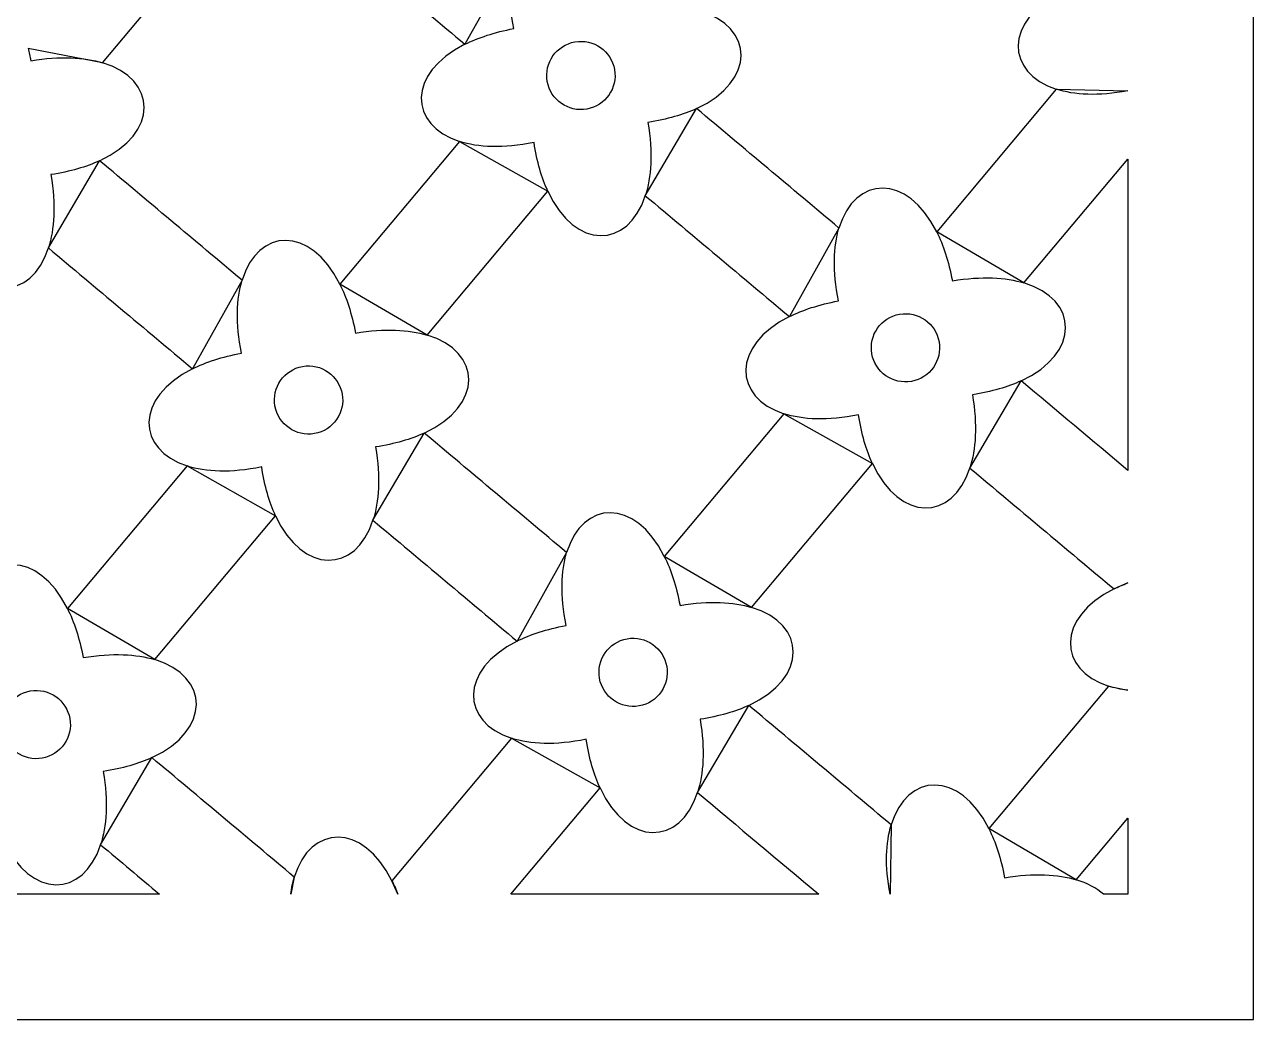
# Model space of a CAD drawing. Header units: centimetres. Extents: x -6 to 6, y -13.4 to 12.5.
# Drawn here: x 2.839 to 6.018, y -13.384 to -10.81 of the extents above; entities that cross this region are included whole.
import ezdxf

# ---------------------------------------------------------------- set-up
doc = ezdxf.new("R2010")
doc.units = ezdxf.units.CM
doc.header["$MEASUREMENT"] = 0
doc.layers.add('layer 1', color=7, linetype='Continuous')

msp = doc.modelspace()

# ---------------------------------------------------------------- linework, layer by layer
at = {"layer": 'layer 1', "color": 242}
for points, knots in [([(-6.01291, 12.507), (-6.01291, 12.507), (6.01826, 12.507), (6.01826, 12.507), (6.01826, 12.507), (6.01826, 12.507), (6.01826, -13.3845), (6.01826, -13.3845), (6.01826, -13.3845), (6.01826, -13.3845), (-6.01291, -13.3845), (-6.01291, -13.3845), (-6.01291, -13.3845), (-6.01291, -13.3845), (-6.01291, 12.507), (-6.01291, 12.507)], [0, 0, 0, 0, 0.2, 0.2, 0.2, 0.2, 0.4, 0.4, 0.4, 0.4, 0.6, 0.6, 0.6, 0.6, 1, 1, 1, 1]), ([(4.94597, -11.33681), (4.98678, -11.20138), (5.12242, -11.19373), (5.19873, -11.34651), (5.19873, -11.34651), (5.19873, -11.34651), (5.50829, -10.9776), (5.50829, -10.9776), (5.50829, -10.9776), (5.37715, -10.93518), (5.37134, -10.80169), (5.52243, -10.72622), (5.52243, -10.72622), (5.39814, -10.62192), (5.27384, -10.51762), (5.14955, -10.41333), (5.14955, -10.41333), (5.10507, -10.55134), (4.96823, -10.55486), (4.89735, -10.40155), (4.89735, -10.40155), (4.89735, -10.40155), (4.58478, -10.77405), (4.58478, -10.77405), (4.58478, -10.77405), (4.72712, -10.817), (4.73241, -10.95597), (4.57747, -11.0276), (4.57747, -11.0276), (4.7003, -11.13067), (4.82313, -11.23374), (4.94597, -11.33681)], [0, 0, 0, 0, 0.1111111, 0.1111111, 0.1111111, 0.1111111, 0.2222222, 0.2222222, 0.2222222, 0.2222222, 0.3333333, 0.3333333, 0.3333333, 0.3333333, 0.4444444, 0.4444444, 0.4444444, 0.4444444, 0.5555556, 0.5555556, 0.5555556, 0.5555556, 0.6666667, 0.6666667, 0.6666667, 0.6666667, 0.7777778, 0.7777778, 0.7777778, 0.7777778, 1, 1, 1, 1]), ([(3.40159, -11.47192), (3.4424, -11.3365), (3.57803, -11.32885), (3.65435, -11.48163), (3.65435, -11.48163), (3.65435, -11.48163), (3.9639, -11.11272), (3.9639, -11.11272), (3.9639, -11.11272), (3.83277, -11.0703), (3.82696, -10.93681), (3.97806, -10.86134), (3.97806, -10.86134), (3.85375, -10.75704), (3.72946, -10.65274), (3.60517, -10.54845), (3.60517, -10.54845), (3.56069, -10.68646), (3.42385, -10.68998), (3.35297, -10.53667), (3.35297, -10.53667), (3.35297, -10.53667), (3.0404, -10.90917), (3.0404, -10.90917), (3.0404, -10.90917), (3.18274, -10.95212), (3.18803, -11.09109), (3.03309, -11.16272), (3.03309, -11.16272), (3.15592, -11.26579), (3.27876, -11.36886), (3.40159, -11.47192)], [0, 0, 0, 0, 0.1111111, 0.1111111, 0.1111111, 0.1111111, 0.2222222, 0.2222222, 0.2222222, 0.2222222, 0.3333333, 0.3333333, 0.3333333, 0.3333333, 0.4444444, 0.4444444, 0.4444444, 0.4444444, 0.5555556, 0.5555556, 0.5555556, 0.5555556, 0.6666667, 0.6666667, 0.6666667, 0.6666667, 0.7777778, 0.7777778, 0.7777778, 0.7777778, 1, 1, 1, 1]), ([(4.10622, -10.63218), (4.09188, -10.67975), (4.08922, -10.74305), (4.10498, -10.82074), (4.10498, -10.82074), (4.0544, -10.83016), (4.01222, -10.84427), (3.97806, -10.86134), (3.97806, -10.86134), (3.97806, -10.86134), (4.10622, -10.63218), (4.10622, -10.63218)], [0, 0, 0, 0, 0.25, 0.25, 0.25, 0.25, 0.5, 0.5, 0.5, 0.5, 1, 1, 1, 1]), ([(3.0404, -10.90916), (2.99336, -10.89497), (2.93138, -10.89123), (2.85519, -10.90393), (2.85519, -10.90393), (2.85314, -10.8929), (2.85086, -10.88227), (2.84838, -10.87203), (2.84838, -10.87203), (2.84838, -10.87203), (3.0404, -10.90916), (3.0404, -10.90916)], [0, 0, 0, 0, 0.25, 0.25, 0.25, 0.25, 0.5, 0.5, 0.5, 0.5, 1, 1, 1, 1]), ([(4.36522, -10.92673), (4.35677, -10.87883), (4.31081, -10.84665), (4.26291, -10.8551), (4.26291, -10.8551), (4.215, -10.86355), (4.18283, -10.90951), (4.19127, -10.9574), (4.19127, -10.9574), (4.19972, -11.00531), (4.24568, -11.03749), (4.29358, -11.02904), (4.29358, -11.02904), (4.34149, -11.0206), (4.37366, -10.97464), (4.36522, -10.92673)], [0, 0, 0, 0, 0.2, 0.2, 0.2, 0.2, 0.4, 0.4, 0.4, 0.4, 0.6, 0.6, 0.6, 0.6, 1, 1, 1, 1]), ([(5.50829, -10.97759), (5.55469, -10.9926), (5.61676, -10.99623), (5.69316, -10.98181), (5.69316, -10.98181), (5.69316, -10.98181), (5.50829, -10.97759), (5.50829, -10.97759)], [0, 0, 0, 0, 0.3333333, 0.3333333, 0.3333333, 0.3333333, 1, 1, 1, 1]), ([(4.44491, -11.25308), (4.46025, -11.20551), (4.46461, -11.14199), (4.45151, -11.06339), (4.45151, -11.06339), (4.50145, -11.0559), (4.54333, -11.04337), (4.57747, -11.0276), (4.57747, -11.0276), (4.57747, -11.0276), (4.44491, -11.25308), (4.44491, -11.25308)], [0, 0, 0, 0, 0.25, 0.25, 0.25, 0.25, 0.5, 0.5, 0.5, 0.5, 1, 1, 1, 1]), ([(3.96391, -11.11271), (4.01195, -11.12825), (4.07678, -11.13159), (4.15692, -11.11534), (4.15692, -11.11534), (4.16442, -11.16527), (4.17694, -11.20716), (4.19272, -11.2413), (4.19272, -11.2413), (4.19272, -11.2413), (3.96391, -11.11271), (3.96391, -11.11271)], [0, 0, 0, 0, 0.25, 0.25, 0.25, 0.25, 0.5, 0.5, 0.5, 0.5, 1, 1, 1, 1]), ([(5.69316, -11.15855), (5.69316, -11.15855), (5.42453, -11.47868), (5.42453, -11.47868), (5.42453, -11.47868), (5.56687, -11.52163), (5.57215, -11.6606), (5.41722, -11.73223), (5.41722, -11.73223), (5.50919, -11.80941), (5.60118, -11.8866), (5.69316, -11.96378), (5.69316, -11.96378), (5.69316, -11.96378), (5.69316, -11.15855), (5.69316, -11.15855)], [0, 0, 0, 0, 0.2, 0.2, 0.2, 0.2, 0.4, 0.4, 0.4, 0.4, 0.6, 0.6, 0.6, 0.6, 1, 1, 1, 1]), ([(2.90054, -11.3882), (2.91587, -11.34064), (2.92023, -11.27711), (2.90713, -11.19851), (2.90713, -11.19851), (2.95707, -11.19102), (2.99895, -11.1785), (3.03309, -11.16272), (3.03309, -11.16272), (3.03309, -11.16272), (2.90054, -11.3882), (2.90054, -11.3882)], [0, 0, 0, 0, 0.25, 0.25, 0.25, 0.25, 0.5, 0.5, 0.5, 0.5, 1, 1, 1, 1]), ([(4.24134, -12.17656), (4.28214, -12.04113), (4.41778, -12.03348), (4.49409, -12.18626), (4.49409, -12.18626), (4.49409, -12.18626), (4.80365, -11.81735), (4.80365, -11.81735), (4.80365, -11.81735), (4.67251, -11.77493), (4.66671, -11.64144), (4.8178, -11.56597), (4.8178, -11.56597), (4.6935, -11.46167), (4.56921, -11.35737), (4.44492, -11.25308), (4.44492, -11.25308), (4.40044, -11.39109), (4.2636, -11.39461), (4.19272, -11.2413), (4.19272, -11.2413), (4.19272, -11.2413), (3.88015, -11.6138), (3.88015, -11.6138), (3.88015, -11.6138), (4.02248, -11.65675), (4.02778, -11.79572), (3.87284, -11.86735), (3.87284, -11.86735), (3.99567, -11.97041), (4.1185, -12.07349), (4.24134, -12.17656)], [0, 0, 0, 0, 0.1111111, 0.1111111, 0.1111111, 0.1111111, 0.2222222, 0.2222222, 0.2222222, 0.2222222, 0.3333333, 0.3333333, 0.3333333, 0.3333333, 0.4444444, 0.4444444, 0.4444444, 0.4444444, 0.5555556, 0.5555556, 0.5555556, 0.5555556, 0.6666667, 0.6666667, 0.6666667, 0.6666667, 0.7777778, 0.7777778, 0.7777778, 0.7777778, 1, 1, 1, 1]), ([(4.94597, -11.33681), (4.93163, -11.38439), (4.92896, -11.44768), (4.94473, -11.52538), (4.94473, -11.52538), (4.89415, -11.53479), (4.85197, -11.5489), (4.8178, -11.56597), (4.8178, -11.56597), (4.8178, -11.56597), (4.94597, -11.33681), (4.94597, -11.33681)], [0, 0, 0, 0, 0.25, 0.25, 0.25, 0.25, 0.5, 0.5, 0.5, 0.5, 1, 1, 1, 1]), ([(5.42453, -11.47868), (5.37748, -11.46448), (5.3155, -11.46074), (5.23931, -11.47344), (5.23931, -11.47344), (5.2299, -11.42285), (5.21579, -11.38068), (5.19873, -11.34651), (5.19873, -11.34651), (5.19873, -11.34651), (5.42453, -11.47868), (5.42453, -11.47868)], [0, 0, 0, 0, 0.25, 0.25, 0.25, 0.25, 0.5, 0.5, 0.5, 0.5, 1, 1, 1, 1]), ([(2.69695, -12.31167), (2.73777, -12.17625), (2.8734, -12.1686), (2.94971, -12.32138), (2.94971, -12.32138), (2.94971, -12.32138), (3.25927, -11.95247), (3.25927, -11.95247), (3.25927, -11.95247), (3.12813, -11.91005), (3.12232, -11.77656), (3.27342, -11.70109), (3.27342, -11.70109), (3.14912, -11.59679), (3.02483, -11.49249), (2.90054, -11.3882), (2.90054, -11.3882), (2.85607, -11.52621), (2.71922, -11.52973), (2.64834, -11.37642), (2.64834, -11.37642), (2.64834, -11.37642), (2.33578, -11.74892), (2.33578, -11.74892), (2.33578, -11.74892), (2.4781, -11.79187), (2.4834, -11.93084), (2.32846, -12.00248), (2.32846, -12.00248), (2.45128, -12.10553), (2.57412, -12.20861), (2.69695, -12.31167)], [0, 0, 0, 0, 0.1111111, 0.1111111, 0.1111111, 0.1111111, 0.2222222, 0.2222222, 0.2222222, 0.2222222, 0.3333333, 0.3333333, 0.3333333, 0.3333333, 0.4444444, 0.4444444, 0.4444444, 0.4444444, 0.5555556, 0.5555556, 0.5555556, 0.5555556, 0.6666667, 0.6666667, 0.6666667, 0.6666667, 0.7777778, 0.7777778, 0.7777778, 0.7777778, 1, 1, 1, 1]), ([(3.40159, -11.47192), (3.38725, -11.5195), (3.38459, -11.5828), (3.40035, -11.6605), (3.40035, -11.6605), (3.34976, -11.66991), (3.30758, -11.68402), (3.27342, -11.70109), (3.27342, -11.70109), (3.27342, -11.70109), (3.40159, -11.47192), (3.40159, -11.47192)], [0, 0, 0, 0, 0.25, 0.25, 0.25, 0.25, 0.5, 0.5, 0.5, 0.5, 1, 1, 1, 1]), ([(3.88015, -11.6138), (3.8331, -11.5996), (3.77112, -11.59585), (3.69493, -11.60856), (3.69493, -11.60856), (3.68553, -11.55797), (3.67141, -11.51579), (3.65435, -11.48163), (3.65435, -11.48163), (3.65435, -11.48163), (3.88015, -11.6138), (3.88015, -11.6138)], [0, 0, 0, 0, 0.25, 0.25, 0.25, 0.25, 0.5, 0.5, 0.5, 0.5, 1, 1, 1, 1]), ([(5.20497, -11.63136), (5.19652, -11.58346), (5.15056, -11.55129), (5.10266, -11.55973), (5.10266, -11.55973), (5.05475, -11.56818), (5.02258, -11.61414), (5.03102, -11.66204), (5.03102, -11.66204), (5.03947, -11.70994), (5.08542, -11.74212), (5.13333, -11.73368), (5.13333, -11.73368), (5.18124, -11.72523), (5.21341, -11.67927), (5.20497, -11.63136)], [0, 0, 0, 0, 0.2, 0.2, 0.2, 0.2, 0.4, 0.4, 0.4, 0.4, 0.6, 0.6, 0.6, 0.6, 1, 1, 1, 1]), ([(3.66058, -11.76648), (3.65214, -11.71858), (3.60618, -11.6864), (3.55827, -11.69485), (3.55827, -11.69485), (3.51037, -11.7033), (3.47819, -11.74926), (3.48664, -11.79715), (3.48664, -11.79715), (3.49509, -11.84506), (3.54105, -11.87724), (3.58895, -11.86879), (3.58895, -11.86879), (3.63685, -11.86035), (3.66903, -11.81439), (3.66058, -11.76648)], [0, 0, 0, 0, 0.2, 0.2, 0.2, 0.2, 0.4, 0.4, 0.4, 0.4, 0.6, 0.6, 0.6, 0.6, 1, 1, 1, 1]), ([(5.28466, -11.95771), (5.3, -11.91015), (5.30436, -11.84662), (5.29125, -11.76802), (5.29125, -11.76802), (5.3412, -11.76053), (5.38308, -11.74801), (5.41721, -11.73223), (5.41721, -11.73223), (5.41721, -11.73223), (5.28466, -11.95771), (5.28466, -11.95771)], [0, 0, 0, 0, 0.25, 0.25, 0.25, 0.25, 0.5, 0.5, 0.5, 0.5, 1, 1, 1, 1]), ([(4.80365, -11.81734), (4.8517, -11.83288), (4.91652, -11.83622), (4.99667, -11.81997), (4.99667, -11.81997), (5.00417, -11.86991), (5.01668, -11.91179), (5.03246, -11.94593), (5.03246, -11.94593), (5.03246, -11.94593), (4.80365, -11.81734), (4.80365, -11.81734)], [0, 0, 0, 0, 0.25, 0.25, 0.25, 0.25, 0.5, 0.5, 0.5, 0.5, 1, 1, 1, 1]), ([(3.74028, -12.09283), (3.75561, -12.04526), (3.75998, -11.98174), (3.74688, -11.90314), (3.74688, -11.90314), (3.79681, -11.89565), (3.83869, -11.88313), (3.87283, -11.86735), (3.87283, -11.86735), (3.87283, -11.86735), (3.74028, -12.09283), (3.74028, -12.09283)], [0, 0, 0, 0, 0.25, 0.25, 0.25, 0.25, 0.5, 0.5, 0.5, 0.5, 1, 1, 1, 1]), ([(3.25927, -11.95246), (3.30732, -11.968), (3.37215, -11.97134), (3.45229, -11.95509), (3.45229, -11.95509), (3.45978, -12.00502), (3.4723, -12.04691), (3.48809, -12.08105), (3.48809, -12.08105), (3.48809, -12.08105), (3.25927, -11.95246), (3.25927, -11.95246)], [0, 0, 0, 0, 0.25, 0.25, 0.25, 0.25, 0.5, 0.5, 0.5, 0.5, 1, 1, 1, 1]), ([(5.08108, -12.88119), (5.12189, -12.74576), (5.25752, -12.73811), (5.33384, -12.89089), (5.33384, -12.89089), (5.33384, -12.89089), (5.64339, -12.52197), (5.64339, -12.52197), (5.64339, -12.52197), (5.51226, -12.47956), (5.50645, -12.34607), (5.65755, -12.2706), (5.65755, -12.2706), (5.53324, -12.1663), (5.40896, -12.06201), (5.28467, -11.95772), (5.28467, -11.95772), (5.24019, -12.09572), (5.10335, -12.09925), (5.03246, -11.94593), (5.03246, -11.94593), (5.03246, -11.94593), (4.7199, -12.31843), (4.7199, -12.31843), (4.7199, -12.31843), (4.86223, -12.36138), (4.86753, -12.50035), (4.71259, -12.57198), (4.71259, -12.57198), (4.83541, -12.67504), (4.95825, -12.77812), (5.08108, -12.88119)], [0, 0, 0, 0, 0.1111111, 0.1111111, 0.1111111, 0.1111111, 0.2222222, 0.2222222, 0.2222222, 0.2222222, 0.3333333, 0.3333333, 0.3333333, 0.3333333, 0.4444444, 0.4444444, 0.4444444, 0.4444444, 0.5555556, 0.5555556, 0.5555556, 0.5555556, 0.6666667, 0.6666667, 0.6666667, 0.6666667, 0.7777778, 0.7777778, 0.7777778, 0.7777778, 1, 1, 1, 1]), ([(3.5367, -13.01631), (3.57752, -12.88088), (3.71315, -12.87323), (3.78946, -13.02601), (3.78946, -13.02601), (3.78946, -13.02601), (4.09902, -12.65709), (4.09902, -12.65709), (4.09902, -12.65709), (3.96788, -12.61468), (3.96207, -12.48119), (4.11317, -12.40572), (4.11317, -12.40572), (3.98887, -12.30142), (3.86458, -12.19712), (3.74028, -12.09283), (3.74028, -12.09283), (3.69581, -12.23084), (3.55896, -12.23436), (3.48809, -12.08105), (3.48809, -12.08105), (3.48809, -12.08105), (3.17552, -12.45355), (3.17552, -12.45355), (3.17552, -12.45355), (3.31785, -12.4965), (3.32314, -12.63547), (3.1682, -12.7071), (3.1682, -12.7071), (3.29103, -12.81017), (3.41387, -12.91324), (3.5367, -13.01631)], [0, 0, 0, 0, 0.1111111, 0.1111111, 0.1111111, 0.1111111, 0.2222222, 0.2222222, 0.2222222, 0.2222222, 0.3333333, 0.3333333, 0.3333333, 0.3333333, 0.4444444, 0.4444444, 0.4444444, 0.4444444, 0.5555556, 0.5555556, 0.5555556, 0.5555556, 0.6666667, 0.6666667, 0.6666667, 0.6666667, 0.7777778, 0.7777778, 0.7777778, 0.7777778, 1, 1, 1, 1]), ([(4.24134, -12.17656), (4.227, -12.22414), (4.22433, -12.28743), (4.24009, -12.36513), (4.24009, -12.36513), (4.18951, -12.37454), (4.14733, -12.38865), (4.11317, -12.40572), (4.11317, -12.40572), (4.11317, -12.40572), (4.24134, -12.17656), (4.24134, -12.17656)], [0, 0, 0, 0, 0.25, 0.25, 0.25, 0.25, 0.5, 0.5, 0.5, 0.5, 1, 1, 1, 1]), ([(4.7199, -12.31843), (4.67284, -12.30423), (4.61087, -12.30049), (4.53468, -12.31319), (4.53468, -12.31319), (4.52528, -12.2626), (4.51116, -12.22043), (4.49409, -12.18626), (4.49409, -12.18626), (4.49409, -12.18626), (4.7199, -12.31843), (4.7199, -12.31843)], [0, 0, 0, 0, 0.25, 0.25, 0.25, 0.25, 0.5, 0.5, 0.5, 0.5, 1, 1, 1, 1]), ([(5.69316, -12.25505), (5.68044, -12.25989), (5.66858, -12.26509), (5.65755, -12.2706), (5.65755, -12.2706), (5.65755, -12.2706), (5.69316, -12.25505), (5.69316, -12.25505)], [0, 0, 0, 0, 0.3333333, 0.3333333, 0.3333333, 0.3333333, 1, 1, 1, 1]), ([(3.17552, -12.45355), (3.12846, -12.43935), (3.06649, -12.43561), (2.9903, -12.44831), (2.9903, -12.44831), (2.98089, -12.39772), (2.96678, -12.35555), (2.94971, -12.32138), (2.94971, -12.32138), (2.94971, -12.32138), (3.17552, -12.45355), (3.17552, -12.45355)], [0, 0, 0, 0, 0.25, 0.25, 0.25, 0.25, 0.5, 0.5, 0.5, 0.5, 1, 1, 1, 1]), ([(4.50033, -12.47112), (4.49189, -12.42321), (4.44593, -12.39104), (4.39802, -12.39948), (4.39802, -12.39948), (4.35012, -12.40793), (4.31794, -12.45388), (4.32638, -12.50179), (4.32638, -12.50179), (4.33483, -12.54969), (4.3808, -12.58187), (4.42869, -12.57343), (4.42869, -12.57343), (4.4766, -12.56498), (4.50878, -12.51902), (4.50033, -12.47112)], [0, 0, 0, 0, 0.2, 0.2, 0.2, 0.2, 0.4, 0.4, 0.4, 0.4, 0.6, 0.6, 0.6, 0.6, 1, 1, 1, 1]), ([(2.95595, -12.60623), (2.9475, -12.55833), (2.90154, -12.52615), (2.85364, -12.5346), (2.85364, -12.5346), (2.80574, -12.54305), (2.77355, -12.589), (2.78201, -12.6369), (2.78201, -12.6369), (2.79045, -12.68481), (2.83641, -12.71699), (2.88432, -12.70854), (2.88432, -12.70854), (2.93221, -12.7001), (2.9644, -12.65414), (2.95595, -12.60623)], [0, 0, 0, 0, 0.2, 0.2, 0.2, 0.2, 0.4, 0.4, 0.4, 0.4, 0.6, 0.6, 0.6, 0.6, 1, 1, 1, 1]), ([(5.6434, -12.52197), (5.65837, -12.52681), (5.67497, -12.53047), (5.69316, -12.53272), (5.69316, -12.53272), (5.69316, -12.53272), (5.6434, -12.52197), (5.6434, -12.52197)], [0, 0, 0, 0, 0.3333333, 0.3333333, 0.3333333, 0.3333333, 1, 1, 1, 1]), ([(4.58003, -12.79746), (4.59536, -12.7499), (4.59973, -12.68637), (4.58663, -12.60777), (4.58663, -12.60777), (4.63656, -12.60028), (4.67844, -12.58776), (4.71258, -12.57198), (4.71258, -12.57198), (4.71258, -12.57198), (4.58003, -12.79746), (4.58003, -12.79746)], [0, 0, 0, 0, 0.25, 0.25, 0.25, 0.25, 0.5, 0.5, 0.5, 0.5, 1, 1, 1, 1]), ([(4.09902, -12.65709), (4.14707, -12.67263), (4.2119, -12.67597), (4.29204, -12.65971), (4.29204, -12.65971), (4.29953, -12.70966), (4.31205, -12.75154), (4.32783, -12.78567), (4.32783, -12.78567), (4.32783, -12.78567), (4.09902, -12.65709), (4.09902, -12.65709)], [0, 0, 0, 0, 0.25, 0.25, 0.25, 0.25, 0.5, 0.5, 0.5, 0.5, 1, 1, 1, 1]), ([(3.03565, -12.93258), (3.05097, -12.88501), (3.05535, -12.82149), (3.04224, -12.74289), (3.04224, -12.74289), (3.09217, -12.7354), (3.13406, -12.72288), (3.16819, -12.7071), (3.16819, -12.7071), (3.16819, -12.7071), (3.03565, -12.93258), (3.03565, -12.93258)], [0, 0, 0, 0, 0.25, 0.25, 0.25, 0.25, 0.5, 0.5, 0.5, 0.5, 1, 1, 1, 1]), ([(4.89358, -13.06058), (4.78907, -12.97287), (4.68455, -12.88516), (4.58003, -12.79747), (4.58003, -12.79747), (4.53556, -12.93547), (4.39871, -12.939), (4.32783, -12.78567), (4.32783, -12.78567), (4.32783, -12.78567), (4.09717, -13.06058), (4.09717, -13.06058), (4.09717, -13.06058), (4.09717, -13.06058), (4.89358, -13.06058), (4.89358, -13.06058)], [0, 0, 0, 0, 0.2, 0.2, 0.2, 0.2, 0.4, 0.4, 0.4, 0.4, 0.6, 0.6, 0.6, 0.6, 1, 1, 1, 1]), ([(5.69316, -12.86394), (5.69316, -12.86394), (5.55964, -13.02306), (5.55964, -13.02306), (5.55964, -13.02306), (5.58906, -13.03193), (5.61262, -13.04493), (5.63012, -13.06058), (5.63012, -13.06058), (5.63012, -13.06058), (5.69316, -13.06058), (5.69316, -13.06058), (5.69316, -13.06058), (5.69316, -13.06058), (5.69316, -12.86394), (5.69316, -12.86394)], [0, 0, 0, 0, 0.2, 0.2, 0.2, 0.2, 0.4, 0.4, 0.4, 0.4, 0.6, 0.6, 0.6, 0.6, 1, 1, 1, 1]), ([(5.08108, -12.88119), (5.06731, -12.92687), (5.06431, -12.98706), (5.07805, -13.06058), (5.07805, -13.06058), (5.07805, -13.06058), (5.08108, -12.88119), (5.08108, -12.88119)], [0, 0, 0, 0, 0.3333333, 0.3333333, 0.3333333, 0.3333333, 1, 1, 1, 1]), ([(5.55964, -13.02306), (5.51259, -13.00886), (5.45061, -13.00511), (5.37443, -13.01782), (5.37443, -13.01782), (5.36502, -12.96723), (5.35091, -12.92506), (5.33384, -12.89089), (5.33384, -12.89089), (5.33384, -12.89089), (5.55964, -13.02306), (5.55964, -13.02306)], [0, 0, 0, 0, 0.25, 0.25, 0.25, 0.25, 0.5, 0.5, 0.5, 0.5, 1, 1, 1, 1]), ([(3.18818, -13.06058), (3.13733, -13.01791), (3.08649, -12.97525), (3.03565, -12.93258), (3.03565, -12.93258), (2.99117, -13.07059), (2.85433, -13.07411), (2.78345, -12.92079), (2.78345, -12.92079), (2.78345, -12.92079), (2.66616, -13.06058), (2.66616, -13.06058), (2.66616, -13.06058), (2.66616, -13.06058), (3.18818, -13.06058), (3.18818, -13.06058)], [0, 0, 0, 0, 0.2, 0.2, 0.2, 0.2, 0.4, 0.4, 0.4, 0.4, 0.6, 0.6, 0.6, 0.6, 1, 1, 1, 1]), ([(3.5367, -13.01631), (3.53264, -13.02981), (3.52951, -13.04457), (3.52747, -13.06058), (3.52747, -13.06058), (3.52747, -13.06058), (3.5367, -13.01631), (3.5367, -13.01631)], [0, 0, 0, 0, 0.3333333, 0.3333333, 0.3333333, 0.3333333, 1, 1, 1, 1]), ([(3.8046, -13.06058), (3.79988, -13.04826), (3.79482, -13.03673), (3.78946, -13.02601), (3.78946, -13.02601), (3.78946, -13.02601), (3.8046, -13.06058), (3.8046, -13.06058)], [0, 0, 0, 0, 0.3333333, 0.3333333, 0.3333333, 0.3333333, 1, 1, 1, 1])]:
    msp.add_open_spline(points, degree=3, knots=knots, dxfattribs=at)
at = {"layer": 'layer 1', "color": 242, "lineweight": 9}
for points, knots in [([(-6.01291, 12.507), (-6.01291, 12.507), (6.01826, 12.507), (6.01826, 12.507), (6.01826, 12.507), (6.01826, 12.507), (6.01826, -13.3845), (6.01826, -13.3845), (6.01826, -13.3845), (6.01826, -13.3845), (-6.01291, -13.3845), (-6.01291, -13.3845), (-6.01291, -13.3845), (-6.01291, -13.3845), (-6.01291, 12.507), (-6.01291, 12.507)], [0, 0, 0, 0, 0.2, 0.2, 0.2, 0.2, 0.4, 0.4, 0.4, 0.4, 0.6, 0.6, 0.6, 0.6, 1, 1, 1, 1]), ([(4.94597, -11.33681), (4.98678, -11.20138), (5.12242, -11.19373), (5.19873, -11.34651), (5.19873, -11.34651), (5.19873, -11.34651), (5.50829, -10.9776), (5.50829, -10.9776), (5.50829, -10.9776), (5.37715, -10.93518), (5.37134, -10.80169), (5.52243, -10.72622), (5.52243, -10.72622), (5.39814, -10.62192), (5.27384, -10.51762), (5.14955, -10.41333), (5.14955, -10.41333), (5.10507, -10.55134), (4.96823, -10.55486), (4.89735, -10.40155), (4.89735, -10.40155), (4.89735, -10.40155), (4.58478, -10.77405), (4.58478, -10.77405), (4.58478, -10.77405), (4.72712, -10.817), (4.73241, -10.95597), (4.57747, -11.0276), (4.57747, -11.0276), (4.7003, -11.13067), (4.82313, -11.23374), (4.94597, -11.33681)], [0, 0, 0, 0, 0.1111111, 0.1111111, 0.1111111, 0.1111111, 0.2222222, 0.2222222, 0.2222222, 0.2222222, 0.3333333, 0.3333333, 0.3333333, 0.3333333, 0.4444444, 0.4444444, 0.4444444, 0.4444444, 0.5555556, 0.5555556, 0.5555556, 0.5555556, 0.6666667, 0.6666667, 0.6666667, 0.6666667, 0.7777778, 0.7777778, 0.7777778, 0.7777778, 1, 1, 1, 1]), ([(3.40159, -11.47192), (3.4424, -11.3365), (3.57803, -11.32885), (3.65435, -11.48163), (3.65435, -11.48163), (3.65435, -11.48163), (3.9639, -11.11272), (3.9639, -11.11272), (3.9639, -11.11272), (3.83277, -11.0703), (3.82696, -10.93681), (3.97806, -10.86134), (3.97806, -10.86134), (3.85375, -10.75704), (3.72946, -10.65274), (3.60517, -10.54845), (3.60517, -10.54845), (3.56069, -10.68646), (3.42385, -10.68998), (3.35297, -10.53667), (3.35297, -10.53667), (3.35297, -10.53667), (3.0404, -10.90917), (3.0404, -10.90917), (3.0404, -10.90917), (3.18274, -10.95212), (3.18803, -11.09109), (3.03309, -11.16272), (3.03309, -11.16272), (3.15592, -11.26579), (3.27876, -11.36886), (3.40159, -11.47192)], [0, 0, 0, 0, 0.1111111, 0.1111111, 0.1111111, 0.1111111, 0.2222222, 0.2222222, 0.2222222, 0.2222222, 0.3333333, 0.3333333, 0.3333333, 0.3333333, 0.4444444, 0.4444444, 0.4444444, 0.4444444, 0.5555556, 0.5555556, 0.5555556, 0.5555556, 0.6666667, 0.6666667, 0.6666667, 0.6666667, 0.7777778, 0.7777778, 0.7777778, 0.7777778, 1, 1, 1, 1]), ([(4.10622, -10.63218), (4.09188, -10.67975), (4.08922, -10.74305), (4.10498, -10.82074), (4.10498, -10.82074), (4.0544, -10.83016), (4.01222, -10.84427), (3.97806, -10.86134)], [0, 0, 0, 0, 0.3333333, 0.3333333, 0.3333333, 0.3333333, 1, 1, 1, 1]), ([(3.0404, -10.90916), (2.99336, -10.89497), (2.93138, -10.89123), (2.85519, -10.90393), (2.85519, -10.90393), (2.85314, -10.8929), (2.85086, -10.88227), (2.84838, -10.87203)], [0, 0, 0, 0, 0.3333333, 0.3333333, 0.3333333, 0.3333333, 1, 1, 1, 1]), ([(4.36522, -10.92673), (4.35677, -10.87883), (4.31081, -10.84665), (4.26291, -10.8551), (4.26291, -10.8551), (4.215, -10.86355), (4.18283, -10.90951), (4.19127, -10.9574), (4.19127, -10.9574), (4.19972, -11.00531), (4.24568, -11.03749), (4.29358, -11.02904), (4.29358, -11.02904), (4.34149, -11.0206), (4.37366, -10.97464), (4.36522, -10.92673)], [0, 0, 0, 0, 0.2, 0.2, 0.2, 0.2, 0.4, 0.4, 0.4, 0.4, 0.6, 0.6, 0.6, 0.6, 1, 1, 1, 1]), ([(4.44491, -11.25308), (4.46025, -11.20551), (4.46461, -11.14199), (4.45151, -11.06339), (4.45151, -11.06339), (4.50145, -11.0559), (4.54333, -11.04337), (4.57747, -11.0276)], [0, 0, 0, 0, 0.3333333, 0.3333333, 0.3333333, 0.3333333, 1, 1, 1, 1]), ([(3.96391, -11.11271), (4.01195, -11.12825), (4.07678, -11.13159), (4.15692, -11.11534), (4.15692, -11.11534), (4.16442, -11.16527), (4.17694, -11.20716), (4.19272, -11.2413)], [0, 0, 0, 0, 0.3333333, 0.3333333, 0.3333333, 0.3333333, 1, 1, 1, 1]), ([(5.69316, -11.15855), (5.69316, -11.15855), (5.42453, -11.47868), (5.42453, -11.47868), (5.42453, -11.47868), (5.56687, -11.52163), (5.57215, -11.6606), (5.41722, -11.73223), (5.41722, -11.73223), (5.50919, -11.80941), (5.60118, -11.8866), (5.69316, -11.96378), (5.69316, -11.96378), (5.69316, -11.96378), (5.69316, -11.15855), (5.69316, -11.15855)], [0, 0, 0, 0, 0.2, 0.2, 0.2, 0.2, 0.4, 0.4, 0.4, 0.4, 0.6, 0.6, 0.6, 0.6, 1, 1, 1, 1]), ([(2.90054, -11.3882), (2.91587, -11.34064), (2.92023, -11.27711), (2.90713, -11.19851), (2.90713, -11.19851), (2.95707, -11.19102), (2.99895, -11.1785), (3.03309, -11.16272)], [0, 0, 0, 0, 0.3333333, 0.3333333, 0.3333333, 0.3333333, 1, 1, 1, 1]), ([(4.24134, -12.17656), (4.28214, -12.04113), (4.41778, -12.03348), (4.49409, -12.18626), (4.49409, -12.18626), (4.49409, -12.18626), (4.80365, -11.81735), (4.80365, -11.81735), (4.80365, -11.81735), (4.67251, -11.77493), (4.66671, -11.64144), (4.8178, -11.56597), (4.8178, -11.56597), (4.6935, -11.46167), (4.56921, -11.35737), (4.44492, -11.25308), (4.44492, -11.25308), (4.40044, -11.39109), (4.2636, -11.39461), (4.19272, -11.2413), (4.19272, -11.2413), (4.19272, -11.2413), (3.88015, -11.6138), (3.88015, -11.6138), (3.88015, -11.6138), (4.02248, -11.65675), (4.02778, -11.79572), (3.87284, -11.86735), (3.87284, -11.86735), (3.99567, -11.97041), (4.1185, -12.07349), (4.24134, -12.17656)], [0, 0, 0, 0, 0.1111111, 0.1111111, 0.1111111, 0.1111111, 0.2222222, 0.2222222, 0.2222222, 0.2222222, 0.3333333, 0.3333333, 0.3333333, 0.3333333, 0.4444444, 0.4444444, 0.4444444, 0.4444444, 0.5555556, 0.5555556, 0.5555556, 0.5555556, 0.6666667, 0.6666667, 0.6666667, 0.6666667, 0.7777778, 0.7777778, 0.7777778, 0.7777778, 1, 1, 1, 1]), ([(4.94597, -11.33681), (4.93163, -11.38439), (4.92896, -11.44768), (4.94473, -11.52538), (4.94473, -11.52538), (4.89415, -11.53479), (4.85197, -11.5489), (4.8178, -11.56597)], [0, 0, 0, 0, 0.3333333, 0.3333333, 0.3333333, 0.3333333, 1, 1, 1, 1]), ([(5.42453, -11.47868), (5.37748, -11.46448), (5.3155, -11.46074), (5.23931, -11.47344), (5.23931, -11.47344), (5.2299, -11.42285), (5.21579, -11.38068), (5.19873, -11.34651)], [0, 0, 0, 0, 0.3333333, 0.3333333, 0.3333333, 0.3333333, 1, 1, 1, 1]), ([(2.69695, -12.31167), (2.73777, -12.17625), (2.8734, -12.1686), (2.94971, -12.32138), (2.94971, -12.32138), (2.94971, -12.32138), (3.25927, -11.95247), (3.25927, -11.95247), (3.25927, -11.95247), (3.12813, -11.91005), (3.12232, -11.77656), (3.27342, -11.70109), (3.27342, -11.70109), (3.14912, -11.59679), (3.02483, -11.49249), (2.90054, -11.3882), (2.90054, -11.3882), (2.85607, -11.52621), (2.71922, -11.52973), (2.64834, -11.37642), (2.64834, -11.37642), (2.64834, -11.37642), (2.33578, -11.74892), (2.33578, -11.74892), (2.33578, -11.74892), (2.4781, -11.79187), (2.4834, -11.93084), (2.32846, -12.00248), (2.32846, -12.00248), (2.45128, -12.10553), (2.57412, -12.20861), (2.69695, -12.31167)], [0, 0, 0, 0, 0.1111111, 0.1111111, 0.1111111, 0.1111111, 0.2222222, 0.2222222, 0.2222222, 0.2222222, 0.3333333, 0.3333333, 0.3333333, 0.3333333, 0.4444444, 0.4444444, 0.4444444, 0.4444444, 0.5555556, 0.5555556, 0.5555556, 0.5555556, 0.6666667, 0.6666667, 0.6666667, 0.6666667, 0.7777778, 0.7777778, 0.7777778, 0.7777778, 1, 1, 1, 1]), ([(3.40159, -11.47192), (3.38725, -11.5195), (3.38459, -11.5828), (3.40035, -11.6605), (3.40035, -11.6605), (3.34976, -11.66991), (3.30758, -11.68402), (3.27342, -11.70109)], [0, 0, 0, 0, 0.3333333, 0.3333333, 0.3333333, 0.3333333, 1, 1, 1, 1]), ([(3.88015, -11.6138), (3.8331, -11.5996), (3.77112, -11.59585), (3.69493, -11.60856), (3.69493, -11.60856), (3.68553, -11.55797), (3.67141, -11.51579), (3.65435, -11.48163)], [0, 0, 0, 0, 0.3333333, 0.3333333, 0.3333333, 0.3333333, 1, 1, 1, 1]), ([(5.20497, -11.63136), (5.19652, -11.58346), (5.15056, -11.55129), (5.10266, -11.55973), (5.10266, -11.55973), (5.05475, -11.56818), (5.02258, -11.61414), (5.03102, -11.66204), (5.03102, -11.66204), (5.03947, -11.70994), (5.08542, -11.74212), (5.13333, -11.73368), (5.13333, -11.73368), (5.18124, -11.72523), (5.21341, -11.67927), (5.20497, -11.63136)], [0, 0, 0, 0, 0.2, 0.2, 0.2, 0.2, 0.4, 0.4, 0.4, 0.4, 0.6, 0.6, 0.6, 0.6, 1, 1, 1, 1]), ([(3.66058, -11.76648), (3.65214, -11.71858), (3.60618, -11.6864), (3.55827, -11.69485), (3.55827, -11.69485), (3.51037, -11.7033), (3.47819, -11.74926), (3.48664, -11.79715), (3.48664, -11.79715), (3.49509, -11.84506), (3.54105, -11.87724), (3.58895, -11.86879), (3.58895, -11.86879), (3.63685, -11.86035), (3.66903, -11.81439), (3.66058, -11.76648)], [0, 0, 0, 0, 0.2, 0.2, 0.2, 0.2, 0.4, 0.4, 0.4, 0.4, 0.6, 0.6, 0.6, 0.6, 1, 1, 1, 1]), ([(5.28466, -11.95771), (5.3, -11.91015), (5.30436, -11.84662), (5.29125, -11.76802), (5.29125, -11.76802), (5.3412, -11.76053), (5.38308, -11.74801), (5.41721, -11.73223)], [0, 0, 0, 0, 0.3333333, 0.3333333, 0.3333333, 0.3333333, 1, 1, 1, 1]), ([(4.80365, -11.81734), (4.8517, -11.83288), (4.91652, -11.83622), (4.99667, -11.81997), (4.99667, -11.81997), (5.00417, -11.86991), (5.01668, -11.91179), (5.03246, -11.94593)], [0, 0, 0, 0, 0.3333333, 0.3333333, 0.3333333, 0.3333333, 1, 1, 1, 1]), ([(3.74028, -12.09283), (3.75561, -12.04526), (3.75998, -11.98174), (3.74688, -11.90314), (3.74688, -11.90314), (3.79681, -11.89565), (3.83869, -11.88313), (3.87283, -11.86735)], [0, 0, 0, 0, 0.3333333, 0.3333333, 0.3333333, 0.3333333, 1, 1, 1, 1]), ([(3.25927, -11.95246), (3.30732, -11.968), (3.37215, -11.97134), (3.45229, -11.95509), (3.45229, -11.95509), (3.45978, -12.00502), (3.4723, -12.04691), (3.48809, -12.08105)], [0, 0, 0, 0, 0.3333333, 0.3333333, 0.3333333, 0.3333333, 1, 1, 1, 1]), ([(5.08108, -12.88119), (5.12189, -12.74576), (5.25752, -12.73811), (5.33384, -12.89089), (5.33384, -12.89089), (5.33384, -12.89089), (5.64339, -12.52197), (5.64339, -12.52197), (5.64339, -12.52197), (5.51226, -12.47956), (5.50645, -12.34607), (5.65755, -12.2706), (5.65755, -12.2706), (5.53324, -12.1663), (5.40896, -12.06201), (5.28467, -11.95772), (5.28467, -11.95772), (5.24019, -12.09572), (5.10335, -12.09925), (5.03246, -11.94593), (5.03246, -11.94593), (5.03246, -11.94593), (4.7199, -12.31843), (4.7199, -12.31843), (4.7199, -12.31843), (4.86223, -12.36138), (4.86753, -12.50035), (4.71259, -12.57198), (4.71259, -12.57198), (4.83541, -12.67504), (4.95825, -12.77812), (5.08108, -12.88119)], [0, 0, 0, 0, 0.1111111, 0.1111111, 0.1111111, 0.1111111, 0.2222222, 0.2222222, 0.2222222, 0.2222222, 0.3333333, 0.3333333, 0.3333333, 0.3333333, 0.4444444, 0.4444444, 0.4444444, 0.4444444, 0.5555556, 0.5555556, 0.5555556, 0.5555556, 0.6666667, 0.6666667, 0.6666667, 0.6666667, 0.7777778, 0.7777778, 0.7777778, 0.7777778, 1, 1, 1, 1]), ([(3.5367, -13.01631), (3.57752, -12.88088), (3.71315, -12.87323), (3.78946, -13.02601), (3.78946, -13.02601), (3.78946, -13.02601), (4.09902, -12.65709), (4.09902, -12.65709), (4.09902, -12.65709), (3.96788, -12.61468), (3.96207, -12.48119), (4.11317, -12.40572), (4.11317, -12.40572), (3.98887, -12.30142), (3.86458, -12.19712), (3.74028, -12.09283), (3.74028, -12.09283), (3.69581, -12.23084), (3.55896, -12.23436), (3.48809, -12.08105), (3.48809, -12.08105), (3.48809, -12.08105), (3.17552, -12.45355), (3.17552, -12.45355), (3.17552, -12.45355), (3.31785, -12.4965), (3.32314, -12.63547), (3.1682, -12.7071), (3.1682, -12.7071), (3.29103, -12.81017), (3.41387, -12.91324), (3.5367, -13.01631)], [0, 0, 0, 0, 0.1111111, 0.1111111, 0.1111111, 0.1111111, 0.2222222, 0.2222222, 0.2222222, 0.2222222, 0.3333333, 0.3333333, 0.3333333, 0.3333333, 0.4444444, 0.4444444, 0.4444444, 0.4444444, 0.5555556, 0.5555556, 0.5555556, 0.5555556, 0.6666667, 0.6666667, 0.6666667, 0.6666667, 0.7777778, 0.7777778, 0.7777778, 0.7777778, 1, 1, 1, 1]), ([(4.24134, -12.17656), (4.227, -12.22414), (4.22433, -12.28743), (4.24009, -12.36513), (4.24009, -12.36513), (4.18951, -12.37454), (4.14733, -12.38865), (4.11317, -12.40572)], [0, 0, 0, 0, 0.3333333, 0.3333333, 0.3333333, 0.3333333, 1, 1, 1, 1]), ([(4.7199, -12.31843), (4.67284, -12.30423), (4.61087, -12.30049), (4.53468, -12.31319), (4.53468, -12.31319), (4.52528, -12.2626), (4.51116, -12.22043), (4.49409, -12.18626)], [0, 0, 0, 0, 0.3333333, 0.3333333, 0.3333333, 0.3333333, 1, 1, 1, 1]), ([(3.17552, -12.45355), (3.12846, -12.43935), (3.06649, -12.43561), (2.9903, -12.44831), (2.9903, -12.44831), (2.98089, -12.39772), (2.96678, -12.35555), (2.94971, -12.32138)], [0, 0, 0, 0, 0.3333333, 0.3333333, 0.3333333, 0.3333333, 1, 1, 1, 1]), ([(4.50033, -12.47112), (4.49189, -12.42321), (4.44593, -12.39104), (4.39802, -12.39948), (4.39802, -12.39948), (4.35012, -12.40793), (4.31794, -12.45388), (4.32638, -12.50179), (4.32638, -12.50179), (4.33483, -12.54969), (4.3808, -12.58187), (4.42869, -12.57343), (4.42869, -12.57343), (4.4766, -12.56498), (4.50878, -12.51902), (4.50033, -12.47112)], [0, 0, 0, 0, 0.2, 0.2, 0.2, 0.2, 0.4, 0.4, 0.4, 0.4, 0.6, 0.6, 0.6, 0.6, 1, 1, 1, 1]), ([(2.95595, -12.60623), (2.9475, -12.55833), (2.90154, -12.52615), (2.85364, -12.5346), (2.85364, -12.5346), (2.80574, -12.54305), (2.77355, -12.589), (2.78201, -12.6369), (2.78201, -12.6369), (2.79045, -12.68481), (2.83641, -12.71699), (2.88432, -12.70854), (2.88432, -12.70854), (2.93221, -12.7001), (2.9644, -12.65414), (2.95595, -12.60623)], [0, 0, 0, 0, 0.2, 0.2, 0.2, 0.2, 0.4, 0.4, 0.4, 0.4, 0.6, 0.6, 0.6, 0.6, 1, 1, 1, 1]), ([(4.58003, -12.79746), (4.59536, -12.7499), (4.59973, -12.68637), (4.58663, -12.60777), (4.58663, -12.60777), (4.63656, -12.60028), (4.67844, -12.58776), (4.71258, -12.57198)], [0, 0, 0, 0, 0.3333333, 0.3333333, 0.3333333, 0.3333333, 1, 1, 1, 1]), ([(4.09902, -12.65709), (4.14707, -12.67263), (4.2119, -12.67597), (4.29204, -12.65971), (4.29204, -12.65971), (4.29953, -12.70966), (4.31205, -12.75154), (4.32783, -12.78567)], [0, 0, 0, 0, 0.3333333, 0.3333333, 0.3333333, 0.3333333, 1, 1, 1, 1]), ([(3.03565, -12.93258), (3.05097, -12.88501), (3.05535, -12.82149), (3.04224, -12.74289), (3.04224, -12.74289), (3.09217, -12.7354), (3.13406, -12.72288), (3.16819, -12.7071)], [0, 0, 0, 0, 0.3333333, 0.3333333, 0.3333333, 0.3333333, 1, 1, 1, 1]), ([(4.89358, -13.06058), (4.78907, -12.97287), (4.68455, -12.88516), (4.58003, -12.79747), (4.58003, -12.79747), (4.53556, -12.93547), (4.39871, -12.939), (4.32783, -12.78567), (4.32783, -12.78567), (4.32783, -12.78567), (4.09717, -13.06058), (4.09717, -13.06058), (4.09717, -13.06058), (4.09717, -13.06058), (4.89358, -13.06058), (4.89358, -13.06058)], [0, 0, 0, 0, 0.2, 0.2, 0.2, 0.2, 0.4, 0.4, 0.4, 0.4, 0.6, 0.6, 0.6, 0.6, 1, 1, 1, 1]), ([(5.69316, -12.86394), (5.69316, -12.86394), (5.55964, -13.02306), (5.55964, -13.02306), (5.55964, -13.02306), (5.58906, -13.03193), (5.61262, -13.04493), (5.63012, -13.06058), (5.63012, -13.06058), (5.63012, -13.06058), (5.69316, -13.06058), (5.69316, -13.06058), (5.69316, -13.06058), (5.69316, -13.06058), (5.69316, -12.86394), (5.69316, -12.86394)], [0, 0, 0, 0, 0.2, 0.2, 0.2, 0.2, 0.4, 0.4, 0.4, 0.4, 0.6, 0.6, 0.6, 0.6, 1, 1, 1, 1]), ([(5.55964, -13.02306), (5.51259, -13.00886), (5.45061, -13.00511), (5.37443, -13.01782), (5.37443, -13.01782), (5.36502, -12.96723), (5.35091, -12.92506), (5.33384, -12.89089)], [0, 0, 0, 0, 0.3333333, 0.3333333, 0.3333333, 0.3333333, 1, 1, 1, 1]), ([(3.18818, -13.06058), (3.13733, -13.01791), (3.08649, -12.97525), (3.03565, -12.93258), (3.03565, -12.93258), (2.99117, -13.07059), (2.85433, -13.07411), (2.78345, -12.92079), (2.78345, -12.92079), (2.78345, -12.92079), (2.66616, -13.06058), (2.66616, -13.06058), (2.66616, -13.06058), (2.66616, -13.06058), (3.18818, -13.06058), (3.18818, -13.06058)], [0, 0, 0, 0, 0.2, 0.2, 0.2, 0.2, 0.4, 0.4, 0.4, 0.4, 0.6, 0.6, 0.6, 0.6, 1, 1, 1, 1])]:
    msp.add_open_spline(points, degree=3, knots=knots, dxfattribs=at)
for points in [[(5.50829, -10.97759), (5.55469, -10.9926), (5.61676, -10.99623), (5.69316, -10.98181)], [(5.69316, -12.25505), (5.68044, -12.25989), (5.66858, -12.26509), (5.65755, -12.2706)], [(5.6434, -12.52197), (5.65837, -12.52681), (5.67497, -12.53047), (5.69316, -12.53272)], [(5.08108, -12.88119), (5.06731, -12.92687), (5.06431, -12.98706), (5.07805, -13.06058)], [(3.5367, -13.01631), (3.53264, -13.02981), (3.52951, -13.04457), (3.52747, -13.06058)], [(3.8046, -13.06058), (3.79988, -13.04826), (3.79482, -13.03673), (3.78946, -13.02601)]]:
    msp.add_open_spline(points, degree=3, dxfattribs=at)

doc.saveas('drawing.dxf')
